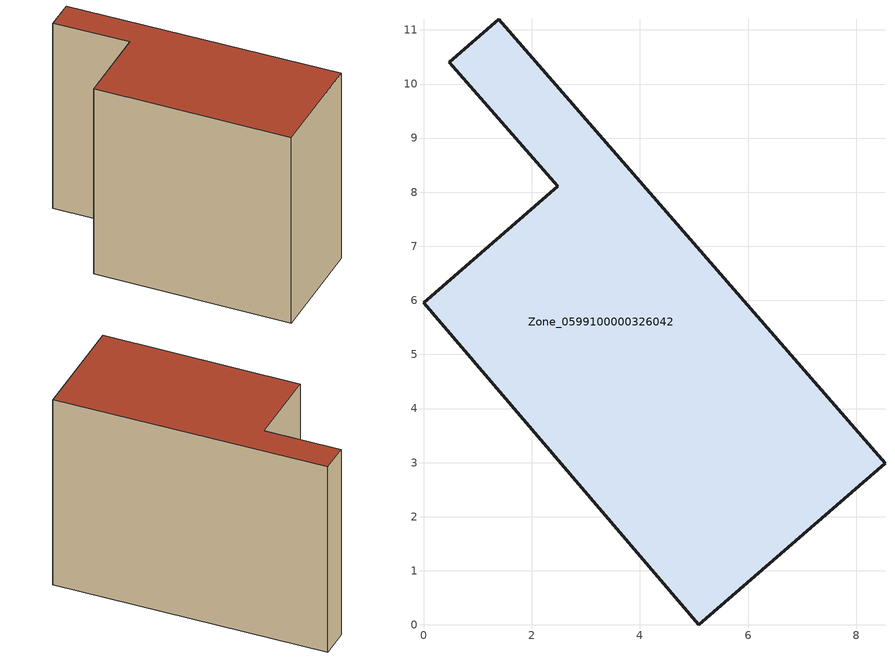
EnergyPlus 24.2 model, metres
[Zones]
Zone_0599100000326042
 floor ground (C_G): 0.48,10.4 1.39,11.2 8.53,2.99 5.09,0 0,5.96 2.48,8.11 z0
 wall outside (C_F): 5.09,0 8.53,2.99 1.39,11.2 0.48,10.4 2.48,8.11 0,5.96 5.09,0 z0:8.13
 roof outside (C_R): 1.39,11.2 0.48,10.4 2.48,8.11 0,5.96 5.09,0 8.53,2.99 z8.13
[BUILDING]
Pand.0599100000326042: North Axis=0; Terrain=City; Loads Convergence Tolerance Value=0.04; Temperature Convergence Tolerance Value=0.4; Solar Distribution=FullExterior; Maximum Number of Warmup Days=25; Minimum Number of Warmup Days=1
[Site:Location]
Rotterdam.The.Hague.AP_ZH_NLD Design_Conditions: Latitude=51.96; Longitude=4.45; Time Zone=1; Elevation=-4.5
[SITE:GROUNDTEMPERATURE:BUILDINGSURFACE]
18, 18, 18, 18, 18, 18, 18, 18, 18, 18, 18, 18
[MATERIAL] Thermal Absorptance=0.9; Solar Absorptance=0.7; Visible Absorptance=0.7
Name | Roughness | Thickness | Conductivity | Density | Specific Heat
G.TI.1946 | MediumSmooth | 0.15 | 1 | 540 | 1210
F.TI.1946 | Rough | 0.3 | 0.857143 | 1920 | 840
R.TI.1946 | MediumRough | 0.2 | 0.1 | 1500 | 1000
[CONSTRUCTION]
C_G: G.TI.1946
C_F: F.TI.1946
C_R: R.TI.1946
[ZONE]
Zone_0599100000326042: Type=1; Multiplier=1; Ceiling Height=Autocalculate; Volume=Autocalculate; Floor Area=autocalculate; Part of Total Floor Area=Yes
[ZONEINFILTRATION:DESIGNFLOWRATE]
Infil_Zone_0599100000326042: Zone or ZoneList or Space or SpaceList=Zone_0599100000326042; Schedule=AlwaysOn; Design Flow Rate Calculation Method=Flow/Area; Flow Rate per Floor Area=0.003; Constant Term Coefficient=1; Temperature Term Coefficient=0; Velocity Term Coefficient=0; Velocity Squared Term Coefficient=0
[HVACTEMPLATE:ZONE:IDEALLOADSAIRSYSTEM]
Zone_0599100000326042: Maximum Heating Supply Air Temperature=50; Minimum Cooling Supply Air Temperature=13; Maximum Heating Supply Air Humidity Ratio=0.0156; Minimum Cooling Supply Air Humidity Ratio=0.0077; Heating Limit=NoLimit; Cooling Limit=NoLimit; Dehumidification Control Type=ConstantSensibleHeatRatio; Cooling Sensible Heat Ratio=0.7; Dehumidification Setpoint=60; Humidification Control Type=None; Humidification Setpoint=30; Outdoor Air Method=None; Outdoor Air Flow Rate per Person=0.00944; Outdoor Air Flow Rate per Zone Floor Area=0; Outdoor Air Flow Rate per Zone=0; Demand Controlled Ventilation Type=None; Outdoor Air Economizer Type=NoEconomizer; Heat Recovery Type=None; Sensible Heat Recovery Effectiveness=0.7; Latent Heat Recovery Effectiveness=0.65
[ZONECONTROL:THERMOSTAT]
ThermostatControl_Zone_0599100000326042: Zone or ZoneList=Zone_0599100000326042; Control Type Schedule=DualSetpointControlType; Control 1=Thermostat_Zone_0599100000326042; Temperature Difference Between Cutout And Setpoint=0
[THERMOSTATSETPOINT:DUALSETPOINT]
Thermostat_Zone_0599100000326042: Heating Setpoint Temperature Schedule=HeatingSetpoint_Zone_0599100000326042; Cooling Setpoint Temperature Schedule=CoolingSetpoint_Zone_0599100000326042
[SCHEDULE:COMPACT]
HeatingSetpoint_Zone_0599100000326042: Through: 12/31, For: AllDays, Until: 24:00, 21
CoolingSetpoint_Zone_0599100000326042: Through: 12/31, For: AllDays, Until: 24:00, 24
DualSetpointControlType: Through: 12/31, For: AllDays, Until: 24:00, 4
AlwaysOn: Through: 12/31, For: AllDays, Until: 24:00, 1
